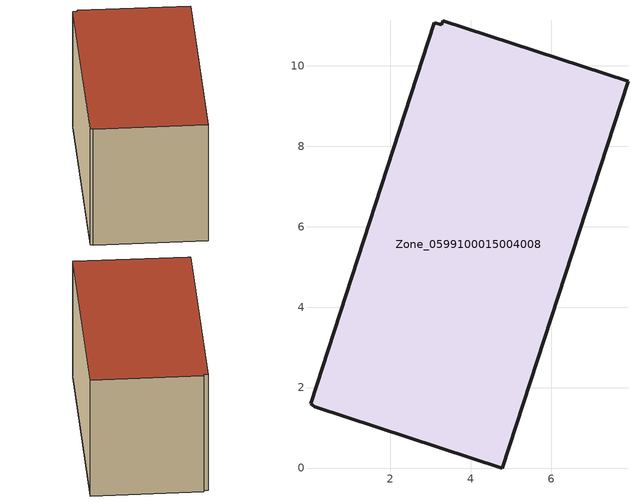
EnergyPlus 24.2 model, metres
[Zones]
Zone_0599100015004008
 floor ground (C_G): 0.12,1.52 0.01,1.6 3.09,11.08 3.27,11.02 3.31,11.12 7.91,9.62 4.78,0 z0.81
 wall outside (C_F): 0.01,1.6 0.12,1.52 4.78,0 7.91,9.62 3.31,11.12 3.27,11.02 3.09,11.08 0.01,1.6 z0.81:6.52
 roof outside (C_R): 3.09,11.08 0.01,1.6 0.12,1.52 4.78,0 7.91,9.62 3.31,11.12 3.27,11.02 z6.52
[BUILDING]
Pand.0599100015004008: North Axis=0; Terrain=City; Loads Convergence Tolerance Value=0.04; Temperature Convergence Tolerance Value=0.4; Solar Distribution=FullExterior; Maximum Number of Warmup Days=25; Minimum Number of Warmup Days=1
[Site:Location]
Rotterdam.The.Hague.AP_ZH_NLD Design_Conditions: Latitude=51.96; Longitude=4.45; Time Zone=1; Elevation=-4.5
[SITE:GROUNDTEMPERATURE:BUILDINGSURFACE]
18, 18, 18, 18, 18, 18, 18, 18, 18, 18, 18, 18
[MATERIAL] Thermal Absorptance=0.9; Solar Absorptance=0.7; Visible Absorptance=0.7
Name | Roughness | Thickness | Conductivity | Density | Specific Heat
G.TI.1965-1974 | MediumSmooth | 0.15 | 0.882353 | 540 | 1210
F.TI.1965-1974 | Rough | 0.3 | 0.697674 | 1920 | 840
R.TI.1965-1974 | MediumRough | 0.2 | 0.232558 | 1500 | 1000
[CONSTRUCTION]
C_G: G.TI.1965-1974
C_F: F.TI.1965-1974
C_R: R.TI.1965-1974
[ZONE]
Zone_0599100015004008: Type=1; Multiplier=1; Ceiling Height=Autocalculate; Volume=Autocalculate; Floor Area=autocalculate; Part of Total Floor Area=Yes
[ZONEINFILTRATION:DESIGNFLOWRATE]
Infil_Zone_0599100015004008: Zone or ZoneList or Space or SpaceList=Zone_0599100015004008; Schedule=AlwaysOn; Design Flow Rate Calculation Method=Flow/Area; Flow Rate per Floor Area=0.003; Constant Term Coefficient=1; Temperature Term Coefficient=0; Velocity Term Coefficient=0; Velocity Squared Term Coefficient=0
[HVACTEMPLATE:ZONE:IDEALLOADSAIRSYSTEM]
Zone_0599100015004008: Maximum Heating Supply Air Temperature=50; Minimum Cooling Supply Air Temperature=13; Maximum Heating Supply Air Humidity Ratio=0.0156; Minimum Cooling Supply Air Humidity Ratio=0.0077; Heating Limit=NoLimit; Cooling Limit=NoLimit; Dehumidification Control Type=ConstantSensibleHeatRatio; Cooling Sensible Heat Ratio=0.7; Dehumidification Setpoint=60; Humidification Control Type=None; Humidification Setpoint=30; Outdoor Air Method=None; Outdoor Air Flow Rate per Person=0.00944; Outdoor Air Flow Rate per Zone Floor Area=0; Outdoor Air Flow Rate per Zone=0; Demand Controlled Ventilation Type=None; Outdoor Air Economizer Type=NoEconomizer; Heat Recovery Type=None; Sensible Heat Recovery Effectiveness=0.7; Latent Heat Recovery Effectiveness=0.65
[ZONECONTROL:THERMOSTAT]
ThermostatControl_Zone_0599100015004008: Zone or ZoneList=Zone_0599100015004008; Control Type Schedule=DualSetpointControlType; Control 1=Thermostat_Zone_0599100015004008; Temperature Difference Between Cutout And Setpoint=0
[THERMOSTATSETPOINT:DUALSETPOINT]
Thermostat_Zone_0599100015004008: Heating Setpoint Temperature Schedule=HeatingSetpoint_Zone_0599100015004008; Cooling Setpoint Temperature Schedule=CoolingSetpoint_Zone_0599100015004008
[SCHEDULE:COMPACT]
HeatingSetpoint_Zone_0599100015004008: Through: 12/31, For: AllDays, Until: 24:00, 21
CoolingSetpoint_Zone_0599100015004008: Through: 12/31, For: AllDays, Until: 24:00, 24
DualSetpointControlType: Through: 12/31, For: AllDays, Until: 24:00, 4
AlwaysOn: Through: 12/31, For: AllDays, Until: 24:00, 1
